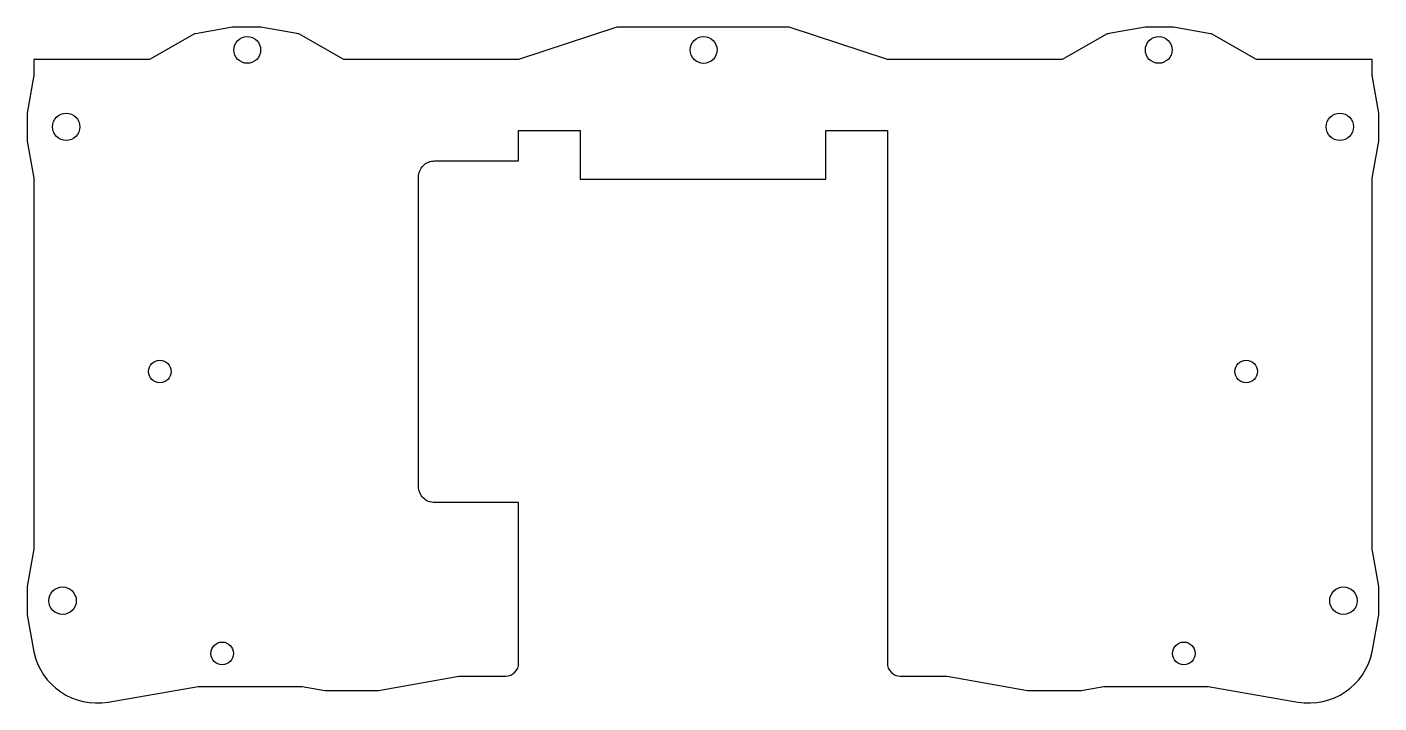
# Model space of a CAD drawing. Header units: millimetres. Extents: x -105 to 105, y -19 to 86.
import ezdxf

# ---------------------------------------------------------------- set-up
doc = ezdxf.new("R2010")
doc.units = ezdxf.units.MM
doc.layers.get('0').update_dxf_attribs({"linetype": 'CONTINUOUS'})

msp = doc.modelspace()

# ---------------------------------------------------------------- linework, layer by layer
msp.add_lwpolyline([(61.98, -16.52), (78.11, -16.52), (92.01, -18.93, 0.403595), (103.5, -11.15), (104.52, -5.41, 0.043865), (104.55, -5.06), (104.55, -1.41, 0.043865), (104.52, -1.06), (103.53, 4.5, -0.043865), (103.5, 4.85), (103.5, 62.14), (104.52, 67.87, 0.043865), (104.55, 68.22), (104.55, 71.87, 0.043865), (104.52, 72.22), (103.53, 77.78, -0.043865), (103.5, 78.13), (103.5, 80.52), (85.59, 80.52), (78.66, 84.52), (78.49, 84.52), (72.75, 85.53, 0.043865), (72.4, 85.56), (68.76, 85.56, 0.043865), (68.41, 85.53), (62.84, 84.55, -0.043865), (62.5, 84.52), (55.57, 80.52), (28.51, 80.52), (13.33, 85.56), (-13.33, 85.56), (-28.51, 80.52), (-55.57, 80.52), (-62.5, 84.52, -0.043865), (-62.84, 84.55), (-68.41, 85.53, 0.043865), (-68.76, 85.56), (-72.4, 85.56, 0.043865), (-72.75, 85.53), (-78.49, 84.52), (-78.66, 84.52), (-85.59, 80.52), (-103.5, 80.52), (-103.5, 78.13, -0.043865), (-103.53, 77.78), (-104.52, 72.22, 0.043865), (-104.55, 71.87), (-104.55, 68.22, 0.043865), (-104.52, 67.87), (-103.5, 62.14), (-103.5, 4.85, -0.043865), (-103.53, 4.5), (-104.52, -1.06, 0.043865), (-104.55, -1.41), (-104.55, -5.06, 0.043865), (-104.52, -5.41), (-103.5, -11.15, 0.403602), (-92.01, -18.93), (-78.07, -16.51), (-62.02, -16.51), (-58.5, -17.13, 0.043661), (-58.16, -17.16), (-50.56, -17.16, 0.043661), (-50.21, -17.13), (-37.76, -14.93, -0.043661), (-37.41, -14.9), (-30.51, -14.9, 0.414214), (-28.51, -12.9), (-28.51, 11.94), (-41.51, 11.94, -0.414214), (-44.01, 14.44), (-44.01, 62.33, -0.414214), (-41.51, 64.83), (-28.51, 64.83), (-28.51, 69.52), (-19.01, 69.52), (-19.01, 62.02), (19.01, 62.02), (19.01, 69.52), (28.51, 69.52), (28.51, -12.9, 0.414214), (30.51, -14.9), (37.41, -14.9, -0.043661), (37.76, -14.93), (50.21, -17.13, 0.043661), (50.56, -17.16), (58.16, -17.16, 0.043661), (58.5, -17.13)], format="xyb", close=True)
for centre, radius in [((-70.49, 82.02), 2.07), ((0.09, 82.02), 2.08), ((70.49, 82.02), 2.07), ((-98.5, 70.11), 2.12), ((98.5, 70.11), 2.12), ((-84, 32.25), 1.75), ((84, 32.25), 1.75), ((-99.05, -3.24), 2.12), ((99.05, -3.24), 2.12), ((-74.36, -11.4), 1.75), ((74.36, -11.4), 1.75)]:
    msp.add_circle(centre, radius)

doc.saveas('drawing.dxf')
